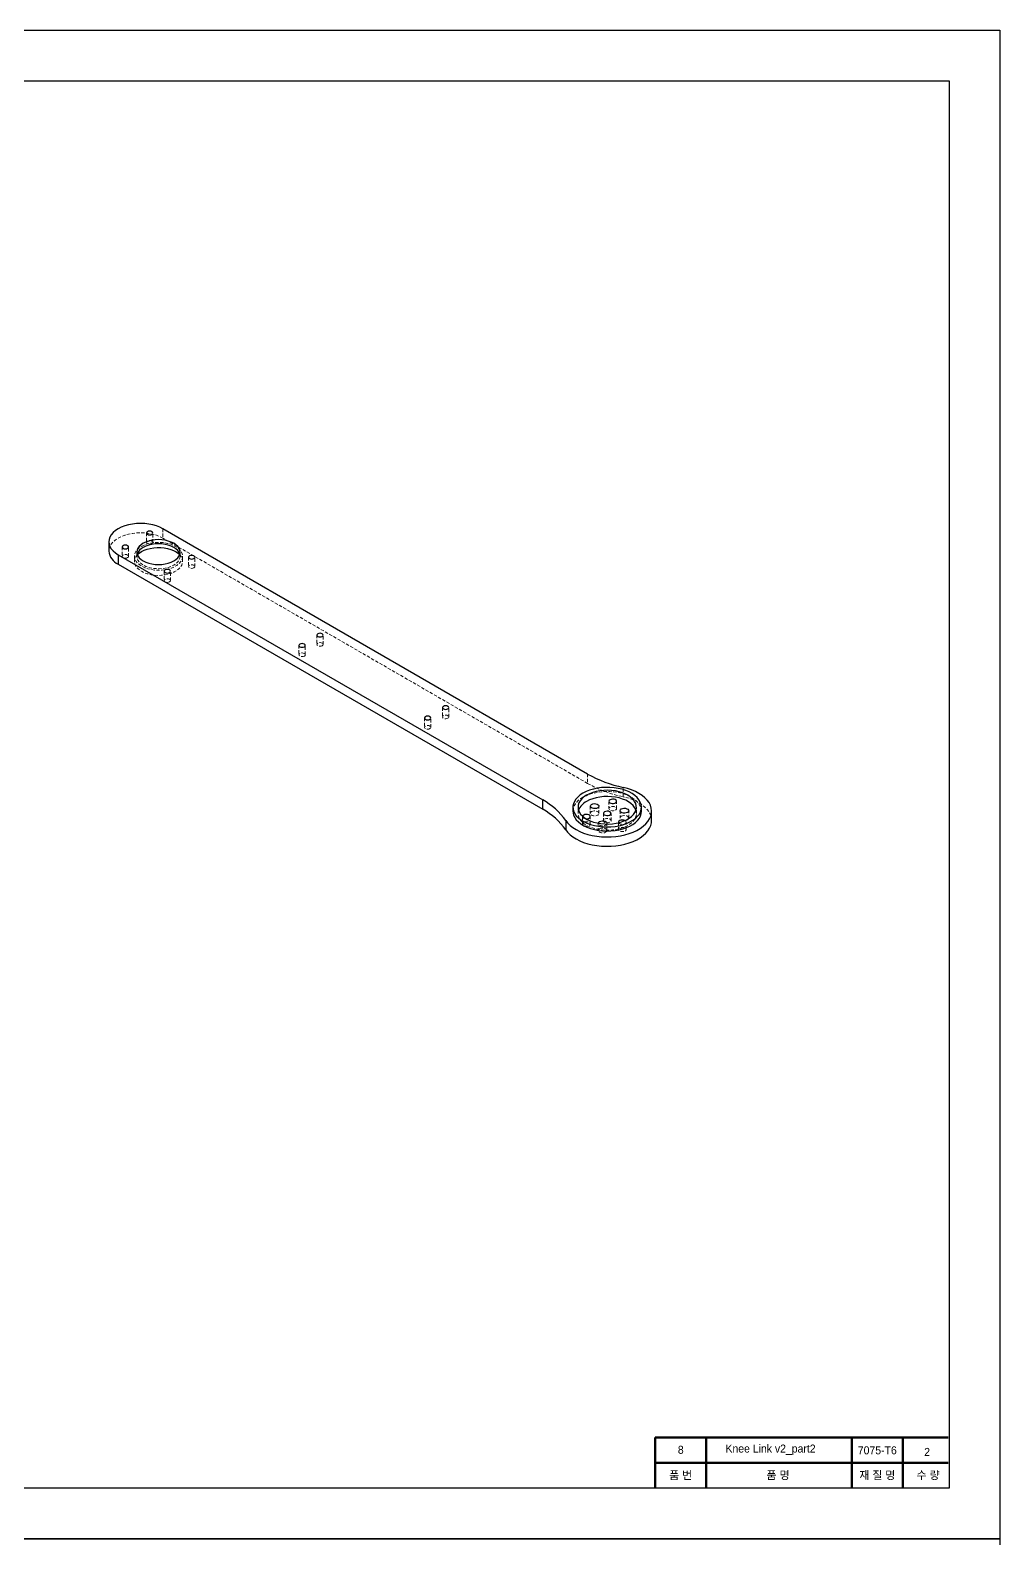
# Model space of a CAD drawing. Header units: millimetres. Extents: x 0 to 7560, y -1188 to 891.
# Drawn here: x 2978 to 3360, y -594 to 0 of the extents above; entities that cross this region are included whole.
import ezdxf

# ---------------------------------------------------------------- set-up
doc = ezdxf.new("R2010")
doc.units = ezdxf.units.MM
doc.linetypes.add('CENTER', pattern=[10.16, 6.35, -1.27, 1.27, -1.27])
doc.linetypes.add('HIDDEN', pattern=[1.905, 1.27, -0.635])
doc.layers.get('0').update_dxf_attribs({"lineweight": 50})
doc.layers.add('중심선', color=1, linetype='CENTER', lineweight=25)
doc.layers.add('중요 치수', color=4, linetype='Continuous', lineweight=18)
doc.styles.get("Standard").update_dxf_attribs({"font": 'arial.ttf', "height": 2})

msp = doc.modelspace()

# ---------------------------------------------------------------- linework, layer by layer
at = {"color": 7, "linetype": 'Continuous', "lineweight": 25}
for p, q in [((3009.108, -201.192), (3009.108, -204.866)), ((3197.711, -292.649), (3030.446, -196.089)), ((3012.769, -206.294), (3180.033, -302.854)), ((3012.769, -206.294), (3012.769, -209.969)), ((3012.769, -209.969), (3180.033, -306.529)), ((3180.033, -306.529), (3180.033, -302.854)), ((3191.955, -305.692), (3191.955, -307.325)), ((3218.955, -307.325), (3218.955, -305.692)), ((3222.955, -310.999), (3222.955, -307.325)), ((3189.11, -310.934), (3189.11, -314.608))]:
    msp.add_line(p, q, dxfattribs=at)
at = {"color": 7, "linetype": 'HIDDEN', "lineweight": 18}
for p, q in [((3023.935, -197.746), (3023.935, -201.42)), ((3026.435, -201.42), (3026.435, -197.746)), ((3030.446, -196.089), (3030.446, -199.764)), ((3197.711, -296.324), (3030.446, -199.764)), ((3014.389, -203.257), (3014.389, -206.931)), ((3016.889, -206.931), (3016.889, -203.257)), ((3019.179, -206.907), (3019.179, -208.948)), ((3020.179, -205.274), (3020.179, -206.907)), ((3037.179, -206.907), (3037.179, -205.274)), ((3038.179, -208.948), (3038.179, -206.907)), ((3040.469, -207.291), (3040.469, -210.965)), ((3042.969, -210.965), (3042.969, -207.291)), ((3030.923, -212.802), (3030.923, -216.476)), ((3033.423, -216.476), (3033.423, -212.802)), ((3083.997, -242.012), (3083.997, -245.687)), ((3086.497, -245.687), (3086.497, -242.012)), ((3091.068, -237.93), (3091.068, -241.605)), ((3093.568, -241.605), (3093.568, -237.93)), ((3140.566, -266.504), (3140.566, -270.179)), ((3143.066, -270.179), (3143.066, -266.504)), ((3133.495, -270.586), (3133.495, -274.261)), ((3135.995, -274.261), (3135.995, -270.586)), ((3197.711, -292.649), (3197.711, -296.324)), ((3211.707, -301.563), (3211.707, -297.889)), ((3193.955, -305.692), (3193.955, -308.141)), ((3198.806, -305.284), (3198.806, -308.142)), ((3202.206, -308.142), (3202.206, -305.284)), ((3203.955, -308.141), (3203.955, -310.999)), ((3206.155, -303.402), (3206.155, -306.26)), ((3206.955, -310.999), (3206.955, -308.141)), ((3209.155, -306.26), (3209.155, -303.402)), ((3210.517, -307.096), (3210.517, -309.953)), ((3213.917, -309.953), (3213.917, -307.096)), ((3216.955, -308.141), (3216.955, -305.692)), ((3195.745, -309.411), (3195.745, -312.269)), ((3198.745, -312.269), (3198.745, -309.411)), ((3201.944, -312.045), (3201.944, -314.903)), ((3205.344, -314.903), (3205.344, -312.045)), ((3209.966, -311.611), (3209.966, -314.469)), ((3212.966, -314.469), (3212.966, -311.611))]:
    msp.add_line(p, q, dxfattribs=at)
for p, q in [((3224.396, -553.871), (3339.793, -553.871)), ((3224.396, -573.871), (3224.396, -553.871)), ((3244.396, -573.871), (3244.396, -553.871)), ((3301.879, -573.871), (3301.879, -553.871)), ((3321.879, -573.871), (3321.879, -553.871)), ((3224.396, -563.871), (3339.793, -563.871))]:
    msp.add_line(p, q)
at = {"color": 7, "linetype": 'Continuous', "lineweight": 25, "flags": 128}
for points in [[(3030.446, -196.089), (3029.217, -195.467), (3027.858, -194.942), (3026.391, -194.525), (3024.843, -194.222), (3023.239, -194.037), (3021.608, -193.976), (3019.976, -194.037), (3018.372, -194.222), (3016.824, -194.525), (3015.358, -194.942), (3013.998, -195.467), (3012.769, -196.089), (3011.691, -196.799), (3010.782, -197.584), (3010.059, -198.43), (3009.534, -199.324), (3009.215, -200.25), (3009.108, -201.192), (3009.215, -202.134), (3009.534, -203.059), (3010.059, -203.953), (3010.782, -204.8), (3011.691, -205.585), (3012.769, -206.294)], [(3022.668, -201.804), (3021.802, -202.39), (3021.105, -203.046), (3020.595, -203.758), (3020.283, -204.506), (3020.179, -205.274), (3020.283, -206.041), (3020.595, -206.79), (3021.105, -207.502), (3021.802, -208.158), (3022.668, -208.744), (3023.683, -209.244), (3024.82, -209.646), (3026.052, -209.941), (3027.349, -210.12), (3028.679, -210.181), (3030.008, -210.12), (3031.305, -209.941), (3032.538, -209.646), (3033.675, -209.244), (3034.689, -208.744), (3035.555, -208.158), (3036.252, -207.502), (3036.763, -206.79), (3037.074, -206.041), (3037.179, -205.274), (3037.074, -204.506), (3036.763, -203.758), (3036.252, -203.046), (3035.555, -202.39), (3034.689, -201.804), (3033.675, -201.304), (3032.538, -200.902), (3031.305, -200.607), (3030.008, -200.427), (3028.679, -200.367), (3027.349, -200.427), (3026.052, -200.607), (3024.82, -200.902), (3023.683, -201.304), (3022.668, -201.804)], [(3024.301, -197.236), (3024.03, -197.47), (3023.935, -197.746), (3024.03, -198.022), (3024.301, -198.256), (3024.706, -198.413), (3025.185, -198.468), (3025.663, -198.413), (3026.069, -198.256), (3026.339, -198.022), (3026.435, -197.746), (3026.339, -197.47), (3026.069, -197.236), (3025.663, -197.079), (3025.185, -197.024), (3024.706, -197.079), (3024.301, -197.236)], [(3014.755, -202.747), (3014.484, -202.981), (3014.389, -203.257), (3014.484, -203.533), (3014.755, -203.767), (3015.16, -203.923), (3015.639, -203.978), (3016.117, -203.923), (3016.523, -203.767), (3016.794, -203.533), (3016.889, -203.257), (3016.794, -202.981), (3016.523, -202.747), (3016.117, -202.59), (3015.639, -202.535), (3015.16, -202.59), (3014.755, -202.747)], [(3020.365, -206.295), (3021.055, -205.676), (3021.961, -205.07)], [(3021.961, -205.07), (3023.011, -204.547), (3024.181, -204.118), (3025.448, -203.791), (3026.783, -203.574), (3028.158, -203.472), (3029.545, -203.487), (3030.913, -203.618), (3032.234, -203.863), (3033.479, -204.216), (3034.621, -204.669), (3035.637, -205.215), (3036.505, -205.839), (3036.993, -206.295)], [(3037.06, -206.09), (3036.763, -205.391), (3036.252, -204.679), (3035.555, -204.023), (3034.689, -203.437), (3033.675, -202.937), (3032.538, -202.535), (3031.305, -202.24), (3030.008, -202.06), (3028.679, -202), (3027.349, -202.06), (3026.052, -202.24), (3024.82, -202.535), (3023.683, -202.937), (3022.668, -203.437)], [(3040.835, -206.781), (3040.564, -207.015), (3040.469, -207.291), (3040.564, -207.567), (3040.835, -207.801), (3041.24, -207.958), (3041.719, -208.013), (3042.197, -207.958), (3042.603, -207.801), (3042.874, -207.567), (3042.969, -207.291), (3042.874, -207.015), (3042.603, -206.781), (3042.197, -206.624), (3041.719, -206.569), (3041.24, -206.624), (3040.835, -206.781)], [(3031.289, -212.291), (3031.018, -212.526), (3030.923, -212.802), (3031.018, -213.078), (3031.289, -213.312), (3031.694, -213.468), (3032.173, -213.523), (3032.651, -213.468), (3033.057, -213.312), (3033.328, -213.078), (3033.423, -212.802), (3033.328, -212.526), (3033.057, -212.291), (3032.651, -212.135), (3032.173, -212.08), (3031.694, -212.135), (3031.289, -212.291)], [(3091.434, -237.42), (3091.163, -237.654), (3091.068, -237.93), (3091.163, -238.206), (3091.434, -238.44), (3091.84, -238.597), (3092.318, -238.652), (3092.797, -238.597), (3093.202, -238.44), (3093.473, -238.206), (3093.568, -237.93), (3093.473, -237.654), (3093.202, -237.42), (3092.797, -237.263), (3092.318, -237.209), (3091.84, -237.263), (3091.434, -237.42)], [(3084.363, -241.502), (3084.092, -241.736), (3083.997, -242.012), (3084.092, -242.288), (3084.363, -242.522), (3084.769, -242.679), (3085.247, -242.734), (3085.726, -242.679), (3086.131, -242.522), (3086.402, -242.288), (3086.497, -242.012), (3086.402, -241.736), (3086.131, -241.502), (3085.726, -241.346), (3085.247, -241.291), (3084.769, -241.346), (3084.363, -241.502)], [(3140.932, -265.994), (3140.661, -266.228), (3140.566, -266.504), (3140.661, -266.781), (3140.932, -267.015), (3141.337, -267.171), (3141.816, -267.226), (3142.294, -267.171), (3142.7, -267.015), (3142.971, -266.781), (3143.066, -266.504), (3142.971, -266.228), (3142.7, -265.994), (3142.294, -265.838), (3141.816, -265.783), (3141.337, -265.838), (3140.932, -265.994)], [(3133.861, -270.076), (3133.59, -270.31), (3133.495, -270.586), (3133.59, -270.863), (3133.861, -271.097), (3134.266, -271.253), (3134.745, -271.308), (3135.223, -271.253), (3135.629, -271.097), (3135.9, -270.863), (3135.995, -270.586), (3135.9, -270.31), (3135.629, -270.076), (3135.223, -269.92), (3134.745, -269.865), (3134.266, -269.92), (3133.861, -270.076)], [(3189.11, -310.934), (3189.876, -311.926), (3190.822, -312.866), (3191.938, -313.741), (3193.21, -314.542), (3194.623, -315.26), (3196.162, -315.885), (3197.809, -316.412), (3199.544, -316.834), (3201.347, -317.145), (3203.198, -317.343), (3205.075, -317.425), (3206.957, -317.39), (3208.821, -317.239), (3210.646, -316.973), (3212.411, -316.595), (3214.095, -316.11), (3215.68, -315.524), (3217.146, -314.842), (3218.477, -314.074), (3219.658, -313.227), (3220.674, -312.313), (3221.514, -311.34), (3222.168, -310.321), (3222.629, -309.268), (3222.891, -308.192), (3222.951, -307.105), (3222.809, -306.022), (3222.466, -304.953), (3221.927, -303.912), (3221.196, -302.911), (3220.284, -301.96), (3219.2, -301.072), (3217.957, -300.256), (3216.57, -299.521), (3215.053, -298.877), (3213.426, -298.331), (3211.707, -297.889)], [(3195.909, -300.181), (3194.809, -300.9), (3193.869, -301.692), (3193.106, -302.544), (3192.529, -303.444), (3192.149, -304.378), (3191.97, -305.332), (3191.995, -306.291), (3192.225, -307.242), (3192.655, -308.168), (3193.279, -309.058), (3194.088, -309.896), (3195.069, -310.671), (3196.208, -311.37), (3197.487, -311.983), (3198.886, -312.5), (3200.385, -312.915), (3201.961, -313.22), (3203.59, -313.41), (3205.248, -313.484), (3206.908, -313.44), (3208.546, -313.278), (3210.138, -313.001), (3211.658, -312.614), (3213.085, -312.121), (3214.396, -311.531), (3215.571, -310.853), (3216.593, -310.096), (3217.446, -309.273), (3218.117, -308.395), (3218.597, -307.476), (3218.877, -306.53), (3218.954, -305.572), (3218.826, -304.615), (3218.495, -303.675), (3217.967, -302.765), (3217.249, -301.899), (3216.353, -301.092), (3215.291, -300.353), (3214.08, -299.696), (3212.738, -299.13), (3211.286, -298.663), (3209.746, -298.302), (3208.14, -298.054), (3206.494, -297.921), (3204.832, -297.907), (3203.179, -298.01), (3201.561, -298.23), (3200.002, -298.562), (3198.526, -299.003), (3197.155, -299.546), (3195.909, -300.181)], [(3197.324, -300.997), (3196.312, -301.665), (3195.464, -302.404), (3194.794, -303.203), (3194.315, -304.045), (3194.034, -304.917), (3193.957, -305.803), (3194.085, -306.686), (3194.416, -307.552), (3194.944, -308.385), (3195.66, -309.17), (3196.551, -309.893), (3197.6, -310.54), (3198.789, -311.102), (3200.098, -311.566), (3201.502, -311.926), (3202.977, -312.175), (3204.496, -312.307), (3206.032, -312.322), (3207.557, -312.219), (3209.046, -311.999), (3210.47, -311.666), (3211.804, -311.227), (3213.026, -310.689), (3214.112, -310.062), (3215.044, -309.357), (3215.805, -308.587), (3216.381, -307.764), (3216.762, -306.905), (3216.941, -306.024), (3216.915, -305.138), (3216.685, -304.261), (3216.255, -303.41), (3215.631, -302.599), (3214.826, -301.844), (3213.854, -301.157), (3212.732, -300.551), (3211.481, -300.037), (3210.121, -299.624), (3208.679, -299.319), (3207.178, -299.128), (3205.648, -299.054), (3204.113, -299.098), (3202.603, -299.26), (3201.143, -299.537), (3199.761, -299.924), (3198.48, -300.414), (3197.324, -300.997)], [(3216.758, -306.917), (3216.685, -306.711), (3216.255, -305.859), (3215.631, -305.049), (3214.826, -304.293), (3213.854, -303.607), (3212.732, -303.001), (3211.481, -302.487), (3210.121, -302.074), (3208.679, -301.769), (3207.178, -301.578), (3205.648, -301.504), (3204.113, -301.548), (3202.603, -301.71), (3201.143, -301.987), (3199.761, -302.374), (3198.48, -302.863), (3197.324, -303.447)], [(3206.595, -302.789), (3206.283, -303.052), (3206.157, -303.362), (3206.233, -303.677), (3206.501, -303.955), (3206.925, -304.158), (3207.448, -304.259), (3207.999, -304.245), (3208.503, -304.116), (3208.893, -303.891), (3209.116, -303.6), (3209.141, -303.282), (3208.966, -302.98), (3208.614, -302.735), (3208.132, -302.581), (3207.586, -302.537), (3207.049, -302.61), (3206.595, -302.789)], [(3191.955, -307.325), (3191.995, -307.924), (3192.225, -308.875), (3192.655, -309.802), (3193.279, -310.691), (3194.088, -311.529), (3195.069, -312.304), (3196.208, -313.003), (3197.487, -313.616), (3198.886, -314.133), (3200.385, -314.548), (3201.961, -314.853), (3203.59, -315.044), (3205.248, -315.117), (3206.908, -315.073), (3208.546, -314.911), (3210.138, -314.634), (3211.658, -314.247), (3213.085, -313.754), (3214.396, -313.164), (3215.571, -312.486), (3216.593, -311.729), (3217.446, -310.906), (3218.117, -310.028), (3218.597, -309.109), (3218.877, -308.163), (3218.955, -307.325)], [(3196.184, -308.799), (3195.873, -309.062), (3195.766, -309.267)], [(3197.136, -310.275), (3197.588, -310.254), (3198.093, -310.126), (3198.483, -309.901), (3198.705, -309.61), (3198.731, -309.292), (3198.555, -308.99), (3198.203, -308.745), (3197.722, -308.59), (3197.176, -308.546), (3196.639, -308.619), (3196.184, -308.799), (3196.184, -308.799)], [(3199.304, -304.59), (3199.787, -304.395), (3200.357, -304.306), (3200.946, -304.336), (3201.481, -304.48), (3201.898, -304.721), (3202.148, -305.03), (3202.199, -305.37), (3202.046, -305.699), (3201.708, -305.978), (3201.224, -306.173), (3200.654, -306.262), (3200.066, -306.232), (3199.531, -306.088), (3199.113, -305.847), (3198.864, -305.538), (3198.812, -305.198), (3198.965, -304.869), (3199.304, -304.59)], [(3204.395, -307.529), (3204.083, -307.792), (3203.957, -308.101), (3204.033, -308.417), (3204.301, -308.695), (3204.725, -308.898), (3205.248, -308.999), (3205.799, -308.984), (3206.303, -308.856), (3206.693, -308.631), (3206.916, -308.34), (3206.941, -308.022), (3206.766, -307.72), (3206.414, -307.475), (3205.932, -307.32), (3205.386, -307.276), (3204.85, -307.349), (3204.395, -307.529)], [(3211.015, -306.402), (3211.498, -306.206), (3212.069, -306.118), (3212.657, -306.148), (3213.192, -306.292), (3213.609, -306.533), (3213.859, -306.842), (3213.91, -307.181), (3213.758, -307.51), (3213.419, -307.789), (3212.935, -307.985), (3212.365, -308.073), (3211.777, -308.043), (3211.242, -307.899), (3210.824, -307.658), (3210.575, -307.35), (3210.523, -307.01), (3210.676, -306.681), (3211.015, -306.402)], [(3189.11, -314.608), (3189.876, -315.601), (3190.822, -316.54), (3191.938, -317.415), (3193.21, -318.216), (3194.623, -318.934), (3196.162, -319.56), (3197.809, -320.086), (3199.544, -320.508), (3201.347, -320.82), (3203.198, -321.017), (3205.075, -321.099), (3206.957, -321.065), (3208.821, -320.913), (3210.646, -320.647), (3212.411, -320.27), (3214.095, -319.785), (3215.68, -319.198), (3217.146, -318.517), (3218.477, -317.748), (3219.658, -316.902), (3220.674, -315.987), (3221.514, -315.015), (3222.168, -313.996), (3222.629, -312.942), (3222.891, -311.866), (3222.955, -310.999)], [(3202.442, -311.351), (3202.925, -311.155), (3203.495, -311.067), (3204.084, -311.097), (3204.619, -311.241), (3205.036, -311.482), (3205.286, -311.791), (3205.337, -312.13), (3205.27, -312.33)], [(3210.405, -310.999), (3210.094, -311.261), (3209.967, -311.571), (3209.998, -311.791)]]:
    msp.add_lwpolyline(points, dxfattribs=at)
at = {"color": 7, "linetype": 'HIDDEN', "lineweight": 18, "flags": 128}
for points in [[(3030.446, -199.764), (3029.217, -199.141), (3027.858, -198.617), (3026.391, -198.199), (3024.843, -197.896), (3023.239, -197.712), (3021.608, -197.65), (3019.976, -197.712), (3018.372, -197.896), (3016.824, -198.199), (3015.358, -198.617), (3013.998, -199.141), (3012.769, -199.764), (3011.691, -200.473), (3010.782, -201.258), (3010.059, -202.105), (3009.534, -202.999), (3009.215, -203.924), (3009.108, -204.866)], [(3021.961, -203.029), (3023.011, -202.506), (3024.181, -202.076), (3025.448, -201.75), (3026.783, -201.533), (3028.158, -201.431), (3029.545, -201.446), (3030.913, -201.577), (3032.234, -201.821), (3033.479, -202.174), (3034.621, -202.628), (3035.637, -203.173), (3036.505, -203.798), (3037.205, -204.489), (3037.724, -205.231), (3038.051, -206.009), (3038.177, -206.807), (3038.101, -207.606), (3037.824, -208.391), (3037.353, -209.144), (3036.696, -209.849), (3035.869, -210.491), (3034.888, -211.058), (3033.775, -211.535), (3032.553, -211.914), (3031.249, -212.187), (3029.89, -212.346), (3028.505, -212.39), (3027.124, -212.317), (3025.776, -212.129), (3024.49, -211.829), (3023.293, -211.425), (3022.211, -210.924), (3021.267, -210.337), (3020.481, -209.678), (3019.869, -208.959), (3019.445, -208.197), (3019.218, -207.407), (3019.193, -206.607), (3019.37, -205.812), (3019.745, -205.042), (3020.311, -204.311), (3021.055, -203.635), (3021.961, -203.029)], [(3026.069, -201.931), (3025.663, -202.087), (3025.185, -202.142), (3024.706, -202.087), (3024.301, -201.931), (3024.03, -201.697), (3023.935, -201.42), (3024.03, -201.144), (3024.301, -200.91), (3024.706, -200.754), (3025.185, -200.699), (3025.663, -200.754), (3026.069, -200.91), (3026.339, -201.144), (3026.435, -201.42), (3026.339, -201.697), (3026.069, -201.931)], [(3016.523, -207.441), (3016.117, -207.598), (3015.639, -207.653), (3015.16, -207.598), (3014.755, -207.441), (3014.484, -207.207), (3014.389, -206.931), (3014.484, -206.655), (3014.755, -206.421), (3015.16, -206.265), (3015.639, -206.21), (3016.117, -206.265), (3016.523, -206.421), (3016.794, -206.655), (3016.889, -206.931), (3016.794, -207.207), (3016.523, -207.441)], [(3036.993, -206.295), (3037.205, -206.53), (3037.724, -207.273), (3038.051, -208.051), (3038.177, -208.848), (3038.101, -209.648), (3037.824, -210.432), (3037.353, -211.185), (3036.696, -211.89), (3035.869, -212.533), (3034.888, -213.099), (3033.775, -213.577), (3032.553, -213.956), (3031.249, -214.228), (3029.89, -214.388), (3028.505, -214.432), (3027.124, -214.359), (3025.776, -214.17), (3024.49, -213.871), (3023.293, -213.466), (3022.211, -212.965), (3021.267, -212.379), (3020.481, -211.719), (3019.869, -211.001), (3019.445, -210.238), (3019.218, -209.448), (3019.193, -208.648), (3019.37, -207.854), (3019.745, -207.083), (3020.311, -206.352), (3020.365, -206.295)], [(3020.297, -206.09), (3020.283, -206.139), (3020.179, -206.907), (3020.283, -207.675), (3020.595, -208.423), (3021.105, -209.135), (3021.802, -209.791), (3022.668, -210.377), (3023.683, -210.877), (3024.82, -211.279), (3026.052, -211.574), (3027.349, -211.753), (3028.679, -211.814), (3030.008, -211.753), (3031.305, -211.574), (3032.538, -211.279), (3033.675, -210.877), (3034.689, -210.377), (3035.555, -209.791), (3036.252, -209.135), (3036.763, -208.423), (3037.074, -207.675), (3037.179, -206.907), (3037.074, -206.139), (3037.06, -206.09)], [(3042.603, -211.476), (3042.197, -211.632), (3041.719, -211.687), (3041.24, -211.632), (3040.835, -211.476), (3040.564, -211.242), (3040.469, -210.965), (3040.564, -210.689), (3040.835, -210.455), (3041.24, -210.299), (3041.719, -210.244), (3042.197, -210.299), (3042.603, -210.455), (3042.874, -210.689), (3042.969, -210.965), (3042.874, -211.242), (3042.603, -211.476)], [(3033.057, -216.986), (3032.651, -217.143), (3032.173, -217.198), (3031.694, -217.143), (3031.289, -216.986), (3031.018, -216.752), (3030.923, -216.476), (3031.018, -216.2), (3031.289, -215.966), (3031.694, -215.809), (3032.173, -215.755), (3032.651, -215.809), (3033.057, -215.966), (3033.328, -216.2), (3033.423, -216.476), (3033.328, -216.752), (3033.057, -216.986)], [(3093.202, -242.115), (3092.797, -242.271), (3092.318, -242.326), (3091.84, -242.271), (3091.434, -242.115), (3091.163, -241.881), (3091.068, -241.605), (3091.163, -241.328), (3091.434, -241.094), (3091.84, -240.938), (3092.318, -240.883), (3092.797, -240.938), (3093.202, -241.094), (3093.473, -241.328), (3093.568, -241.605), (3093.473, -241.881), (3093.202, -242.115)], [(3086.131, -246.197), (3085.726, -246.353), (3085.247, -246.408), (3084.769, -246.353), (3084.363, -246.197), (3084.092, -245.963), (3083.997, -245.687), (3084.092, -245.411), (3084.363, -245.176), (3084.769, -245.02), (3085.247, -244.965), (3085.726, -245.02), (3086.131, -245.176), (3086.402, -245.411), (3086.497, -245.687), (3086.402, -245.963), (3086.131, -246.197)], [(3142.7, -270.689), (3142.294, -270.846), (3141.816, -270.901), (3141.337, -270.846), (3140.932, -270.689), (3140.661, -270.455), (3140.566, -270.179), (3140.661, -269.903), (3140.932, -269.669), (3141.337, -269.512), (3141.816, -269.457), (3142.294, -269.512), (3142.7, -269.669), (3142.971, -269.903), (3143.066, -270.179), (3142.971, -270.455), (3142.7, -270.689)], [(3135.629, -274.771), (3135.223, -274.928), (3134.745, -274.983), (3134.266, -274.928), (3133.861, -274.771), (3133.59, -274.537), (3133.495, -274.261), (3133.59, -273.985), (3133.861, -273.751), (3134.266, -273.594), (3134.745, -273.539), (3135.223, -273.594), (3135.629, -273.751), (3135.9, -273.985), (3135.995, -274.261), (3135.9, -274.537), (3135.629, -274.771)], [(3218.955, -307.325), (3218.954, -307.205), (3218.826, -306.248), (3218.495, -305.308), (3217.967, -304.398), (3217.249, -303.533), (3216.353, -302.725), (3215.291, -301.986), (3214.08, -301.329), (3212.738, -300.763), (3211.286, -300.296), (3209.746, -299.935), (3208.14, -299.687), (3206.494, -299.555), (3204.832, -299.54), (3203.179, -299.643), (3201.561, -299.863), (3200.002, -300.196), (3198.526, -300.636), (3197.155, -301.179), (3195.909, -301.814)], [(3222.955, -310.999), (3222.951, -310.78), (3222.809, -309.696), (3222.466, -308.628), (3221.927, -307.587), (3221.196, -306.585), (3220.284, -305.635), (3219.2, -304.746), (3217.957, -303.93), (3216.57, -303.196), (3215.053, -302.552), (3213.426, -302.006), (3211.707, -301.563)], [(3194.153, -306.917), (3194.034, -307.367), (3193.957, -308.252), (3194.085, -309.136), (3194.416, -310.002), (3194.944, -310.835), (3195.66, -311.62), (3196.551, -312.342), (3197.6, -312.99), (3198.789, -313.551), (3200.098, -314.016), (3201.502, -314.376), (3202.977, -314.624), (3204.496, -314.757), (3206.032, -314.772), (3207.557, -314.668), (3209.046, -314.448), (3210.47, -314.116), (3211.804, -313.677), (3213.026, -313.139), (3214.112, -312.512), (3215.044, -311.807), (3215.805, -311.036), (3216.381, -310.214), (3216.762, -309.355), (3216.941, -308.474), (3216.915, -307.587), (3216.758, -306.917)], [(3199.304, -307.448), (3199.787, -307.252), (3200.357, -307.164), (3200.946, -307.194), (3201.481, -307.338), (3201.898, -307.579), (3202.148, -307.888), (3202.199, -308.227), (3202.046, -308.557), (3201.708, -308.836), (3201.224, -309.031), (3200.654, -309.12), (3200.066, -309.09), (3199.531, -308.946), (3199.113, -308.705), (3198.864, -308.396), (3198.812, -308.056), (3198.965, -307.727), (3199.304, -307.448)], [(3206.595, -305.647), (3206.283, -305.91), (3206.157, -306.22), (3206.233, -306.535), (3206.501, -306.813), (3206.925, -307.016), (3207.448, -307.117), (3207.999, -307.102), (3208.503, -306.974), (3208.893, -306.749), (3209.116, -306.458), (3209.141, -306.14), (3208.966, -305.838), (3208.614, -305.593), (3208.132, -305.439), (3207.586, -305.395), (3207.049, -305.467), (3206.595, -305.647)], [(3195.766, -309.267), (3195.747, -309.371), (3195.823, -309.687), (3196.091, -309.965), (3196.515, -310.168), (3197.038, -310.269), (3197.136, -310.275)], [(3196.184, -311.657), (3195.873, -311.92), (3195.747, -312.229), (3195.823, -312.544), (3196.091, -312.823), (3196.515, -313.026), (3197.038, -313.127), (3197.588, -313.112), (3198.093, -312.984), (3198.483, -312.759), (3198.705, -312.468), (3198.731, -312.15), (3198.555, -311.848), (3198.203, -311.603), (3197.722, -311.448), (3197.176, -311.404), (3196.639, -311.477), (3196.184, -311.657)], [(3205.27, -312.33), (3205.184, -312.459), (3204.846, -312.739), (3204.362, -312.934), (3203.792, -313.022), (3203.204, -312.993), (3202.669, -312.849), (3202.251, -312.608), (3202.002, -312.299), (3201.945, -312.014)], [(3202.442, -314.209), (3202.925, -314.013), (3203.495, -313.925), (3204.084, -313.955), (3204.619, -314.099), (3205.036, -314.34), (3205.286, -314.649), (3205.337, -314.988), (3205.184, -315.317), (3204.846, -315.597), (3204.362, -315.792), (3203.792, -315.88), (3203.204, -315.851), (3202.669, -315.707), (3202.251, -315.466), (3202.002, -315.157), (3201.95, -314.817), (3202.103, -314.488), (3202.442, -314.209)], [(3206.516, -311.612), (3206.061, -311.791), (3205.525, -311.864), (3204.979, -311.82), (3204.497, -311.665), (3204.145, -311.421), (3203.97, -311.119), (3203.995, -310.801), (3204.218, -310.51), (3204.608, -310.285), (3205.112, -310.156), (3205.663, -310.142), (3206.185, -310.243), (3206.609, -310.446), (3206.878, -310.724), (3206.954, -311.039), (3206.828, -311.349), (3206.516, -311.612)], [(3210.405, -313.857), (3210.094, -314.119), (3209.967, -314.429), (3210.044, -314.744), (3210.312, -315.022), (3210.736, -315.226), (3211.259, -315.327), (3211.809, -315.312), (3212.314, -315.183), (3212.703, -314.958), (3212.926, -314.667), (3212.951, -314.349), (3212.776, -314.048), (3212.424, -313.803), (3211.942, -313.648), (3211.397, -313.604), (3210.86, -313.677), (3210.405, -313.857)], [(3209.998, -311.791), (3210.044, -311.886), (3210.312, -312.164), (3210.736, -312.368), (3211.259, -312.469), (3211.809, -312.454), (3212.314, -312.326), (3212.703, -312.101), (3212.926, -311.809), (3212.951, -311.492), (3212.776, -311.19), (3212.454, -310.96)], [(3211.015, -309.259), (3211.498, -309.064), (3212.069, -308.976), (3212.657, -309.005), (3213.192, -309.149), (3213.609, -309.391), (3213.859, -309.699), (3213.91, -310.039), (3213.758, -310.368), (3213.419, -310.647), (3212.935, -310.843), (3212.365, -310.931), (3211.777, -310.901), (3211.242, -310.757), (3210.824, -310.516), (3210.575, -310.207), (3210.523, -309.868), (3210.676, -309.539), (3211.015, -309.259)]]:
    msp.add_lwpolyline(points, dxfattribs=at)
at = {"color": 7, "linetype": 'Continuous', "lineweight": 25}
for centre, radius, start, end in [((3015.39, -204.223), 6.316, 185.845203, 245.474938), ((3024.822, -207.748), 4.819, 116.546954, 159.880607), ((3221.848, -249.491), 49.449, 240.78341, 258.165849), ((3167.238, -326.367), 26.769, 35.207579, 61.44495), ((3167.238, -330.042), 26.769, 35.207579, 61.44495), ((3200.175, -309.236), 6.453, 116.217925, 158.932733), ((3202.759, -312.106), 0.819, 112.768093, 173.501263), ((3211.469, -313.019), 2.283, 64.426866, 117.763374)]:
    msp.add_arc(centre, radius, start, end, dxfattribs=at)
at = {"color": 7, "linetype": 'HIDDEN', "lineweight": 18}
for centre, radius, start, end in [((3221.848, -253.166), 49.449, 240.78341, 258.165849), ((3198.46, -307.818), 6.523, 113.014126, 175.665733)]:
    msp.add_arc(centre, radius, start, end, dxfattribs=at)
at = {"layer": '중심선', "linetype": 'ByBlock', "ltscale": 0.5}
for points in [[(2520.146, 0.232), (3360.146, 0.232), (3360.146, -593.768), (2520.146, -593.768)], [(2540.146, -19.768), (3340.146, -19.768), (3340.146, -573.768), (2540.146, -573.768)], [(2520.146, -593.768), (3360.146, -593.768), (3360.146, -1187.768), (2520.146, -1187.768)]]:
    msp.add_lwpolyline(points, close=True, dxfattribs=at)

# ---------------------------------------------------------------- texts
at = {"char_height": 3.15, "attachment_point": 5}
for s, width, insert in [('{\\fGulim|b0|i0|c129|p50;\\C6;8}', 20, (3234.432, -558.736)), ('{\\fGulim|b0|i0|c129|p50;\\C6;7075-T6}', 20, (3311.864, -558.939)), ('{\\fGulim|b0|i0|c129|p50;\\C6;2}', 20, (3331.484, -559.553)), ('{\\fGulim|b0|i0|c129|p50;\\C6;품 번}', 20, (3234.396, -568.871)), ('{\\C6;품 명}', 40, (3272.753, -568.871)), ('{\\fGulim|b0|i0|c129|p50;\\C6;재 질 명}', 20, (3311.879, -568.871)), ('{\\fGulim|b0|i0|c129|p50;\\C6;수 량}', 20, (3331.879, -568.871))]:
    msp.add_mtext_dynamic_manual_height_columns(s, width=width, gutter_width=12.5, heights=[0], dxfattribs=dict(at, insert=insert))
at = {"layer": '중요 치수', "insert": (3252.052, -556.648), "char_height": 3.15, "width": 45.59445, "attachment_point": 1}
msp.add_mtext('{\\fGulim|b0|i0|c129|p50;\\C6;Knee Link v2_part2}', dxfattribs=at)

doc.saveas('drawing.dxf')
